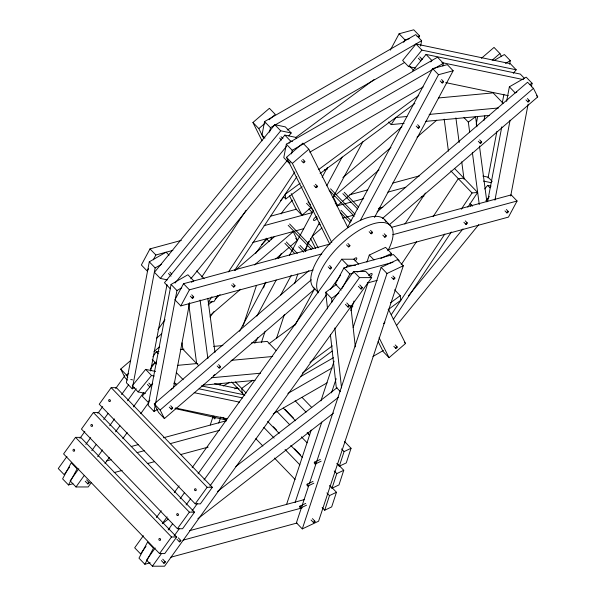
<?xml version="1.0" encoding="UTF-8"?>
<svg xmlns="http://www.w3.org/2000/svg" width="596" height="596" viewBox="0 0 596 596"><rect width="100%" height="100%" fill="white"/><g stroke="black" fill="none" stroke-linecap="round" stroke-linejoin="round"><path stroke-width="0.89" d="M169.048 255.2L166.105 252.145L149.291 261.823L126.374 382.736L132.26 388.845L134.659 387.46M132.26 388.845L155.169 267.932L161.576 264.244M150.624 370.988L166.992 284.62M191.368 282.251L193.767 280.865L187.889 274.763L171.067 284.434L148.158 405.347L154.036 411.456L158.044 409.154M154.036 411.456L176.952 290.543L181.758 287.779M173.436 388.145L189.632 302.686M420.605 46.086L421.625 40.707L415.747 34.598L264.564 121.569L262.017 135.024L264.959 138.071M269.601 132.163L270.45 127.678L421.625 40.707M442.895 66.007L443.409 63.318L437.524 57.216L286.348 144.18L283.8 157.635L289.678 163.744L290.021 161.948M291.548 153.88L292.226 150.289L443.409 63.318M476.219 124.214L477.597 116.943M483.997 120.317L484.861 115.773M488.064 177.921L496.855 131.552M502.197 103.369L503.918 94.28M509.602 64.279L510.295 60.643L504.41 54.534L494.002 60.524M487.662 201.374L501.787 126.829M506.615 101.372L509.371 86.822L526.186 77.152L532.072 83.254L531.379 86.889M494.926 200.204L510.087 120.206M510.705 195.987L528.108 104.166M322.131 507.546L324.708 510.221L329.491 495.596L336.464 492.274L331.309 486.925M329.424 485.569L331.994 488.243L336.785 473.611L343.75 470.289L337.954 464.269M336.725 463.546L339.303 466.221L344.086 451.597L351.051 448.274L344.615 441.584M336.464 492.274L331.681 506.898L324.708 510.221M343.75 470.289L338.968 484.921L331.994 488.243M351.051 448.274L346.269 462.898L339.303 466.221M210.261 424.978L213.182 416.142M243.026 326.012L256.481 285.372M218.777 423.13L220.818 416.947M263.536 287.942L265.295 282.638M261.346 342.655L265.145 331.167M276.477 338.476L284.374 314.613M294.618 283.689L297.836 273.974M305.443 250.998L308.661 241.276M286.609 504.313L311.231 430.066M320.909 400.899L334.103 361.124M350.813 310.747L354.039 301.025M366.935 262.136L369.282 255.066L385.582 247.355L391.468 253.464L390.589 256.109M295.124 502.465L321.803 422.035M331.48 392.868L336.174 378.728M353.175 327.457L368.127 282.385M308.721 485.68L296.406 522.804L302.284 528.913L318.584 521.202L403.313 265.764L397.435 259.655L381.135 267.366L309.302 483.915M302.284 528.913L387.013 273.475L403.313 265.764M181.296 240.411L149.991 248.897L141.364 264.982L147.249 271.083L148.546 268.677M153.284 259.826L155.876 254.999L172.862 250.395M68.48 484.973L77.108 468.881L71.222 462.779L62.602 478.864L68.48 484.973L72.958 483.758M330.199 243.965L183.538 283.718L174.911 299.803L180.789 305.912L313.146 270.04M180.789 305.912L189.416 289.827L321.773 253.948M239.547 331.324L265.92 282.139M278.667 258.373L281.305 253.449M322.175 177.221L327.45 167.387M390.305 50.168L399.097 33.771L413.758 29.8L419.636 35.909L418.757 37.548M219.939 384.971L220.818 383.332M256.861 316.118L276.194 280.053M289.38 255.46L313.556 210.373M326.742 185.788L342.126 157.098M403.656 42.338L404.975 39.88L409.288 38.71M254.82 343.289L257.897 337.552M280.753 294.931L291.295 275.255M304.481 250.663L319.702 222.278M333.052 197.388L362.942 141.647M144.85 564.263L153.477 548.178L147.592 542.069L138.965 558.161L144.85 564.263L150.222 562.81M295.065 325.163L314.405 289.097M347.371 227.62L432.636 68.6L447.298 64.629L453.176 70.73L374.504 217.458M360.282 220.609L438.514 74.709L453.176 70.73M399.245 260.616L393.367 254.514L343.944 267.909L335.317 283.994L341.203 290.103M342.059 288.494L349.822 274.018L353.421 273.043M391.363 227.389L511.197 194.907L517.082 201.008L508.455 217.1L387.728 249.821M201.798 276.991L246.059 210.314M152.978 356.691L156.256 351.752L159.035 351.491M211.967 296.719L208.369 302.15L213.919 301.628L218.032 295.43M228.439 271.91L294.826 171.886M234.504 270.614L296.778 176.796M388.659 121.986L391.162 124.586L395.848 117.531L406.949 116.496M404.9 224.059L425.484 193.044M401.175 264.728L416.619 241.469M433.083 216.653L458.302 178.658L463.859 178.144M391.281 314.695L444.802 234.057M461.274 209.248L472.077 192.962L477.634 192.448L454.465 168.392M393.226 319.605L451.381 231.993M467.853 207.177L477.634 192.448M66.946 456.462L58.274 468.553L64.159 474.654L69.576 467.1M79.946 438.336L84.826 431.534M97.826 413.408L102.706 406.606M115.706 388.473L124.914 375.636M157.97 329.551L165.01 319.732M85.831 444.437L90.704 437.643M103.711 419.51L108.04 413.468M121.591 394.582L128.632 384.763M78.799 468.769L70.127 480.853L76.005 486.962L88.178 486.954L91.426 482.417M91.799 450.636L96.135 444.594M109.679 425.708L114.551 418.906M127.559 400.78L136.223 388.689M150.311 369.051L154.647 363.009M76.005 486.962L84.133 475.63M97.677 456.745L102.557 449.943M115.557 431.817L119.893 425.767M133.437 406.882L143.733 392.533M104.978 463.532L109.306 457.49M122.85 438.604L127.186 432.562M140.731 413.676L148.858 402.345M210.083 316.983L213.875 311.693M255.595 253.524L266.434 238.415M143.353 535.7L134.681 547.791L140.559 553.893L145.983 546.338M156.361 517.574L161.24 510.772M174.256 492.639L179.135 485.844M192.143 467.711L341.776 259.215L353.942 259.215L358.65 264.103M162.246 523.675L167.126 516.881M180.134 498.748L184.477 492.706M198.028 473.82L326.519 294.782M330.311 289.492L340.614 275.143M346.03 267.589L347.662 265.324L355.477 265.324M155.206 548.007L146.527 560.091L152.412 566.2L164.571 566.2L371.673 277.624L365.795 271.523L353.629 271.515L203.996 480.018M168.214 529.874L172.549 523.832M186.108 504.946L190.444 498.904M152.412 566.2L161.628 553.356M174.092 535.983L179.515 528.428M191.986 511.055L197.41 503.501M209.874 486.12L359.507 277.624L371.673 277.624M111.191 387.646L99.249 404.215L195.205 503.843L200.383 503.881L212.325 487.305L116.362 387.676L111.191 387.646L207.155 487.275L212.325 487.305M75.536 437.352L63.593 453.921L159.549 553.557L164.727 553.587L176.669 537.018L80.706 437.382L75.536 437.352L171.499 536.989L176.669 537.018M93.386 412.507L81.443 429.075L177.399 528.712L182.577 528.741L194.52 512.173L98.556 412.536L93.386 412.507L189.349 512.143L194.52 512.173M195.205 503.843L207.155 487.275M159.549 553.557L171.499 536.989M177.399 528.712L189.349 512.143M288.844 135.866L291.198 132.982L285.313 126.874L274.823 124.683L154.446 272.327L160.331 278.429L167.32 279.889M160.331 278.429L280.709 130.792L291.198 132.982M296.51 138.495L295.333 137.274L284.843 135.083L164.466 282.72L170.344 288.829M175.045 283.07L286.616 146.236M288.963 143.353L290.721 141.192L292.472 141.557M190.817 278.772L287.123 160.667M155.608 371.457L145.64 369.378L132.245 385.806L138.123 391.907L145.379 393.42M513.275 73.36L516.188 69.792L510.303 63.683L416.03 44.015L402.635 60.442L408.513 66.543L415.77 68.063M138.123 391.907L151.518 375.487L154.237 376.054M408.513 66.543L421.908 50.124L516.188 69.792M152.74 383.347L142.258 396.198L148.143 402.307L149.887 400.169M412.648 70.842L426.043 54.415L520.323 74.083L524.435 78.359M430.759 61.947L431.921 60.524L426.043 54.415M470.602 206.261L471.779 204.815M484.697 188.977L487.632 185.371L491.126 186.101M408.364 295.907L462.973 228.931M485.874 200.845L489.398 196.524M396.541 325.461L478.752 224.632M171.082 389.926L172.251 388.503M261.644 244.598L267.53 238.683M262.076 140.827L252.935 122.493L269.407 108.308L275.285 114.417L269.109 119.736M263.805 138.6L258.82 128.602L264.996 123.283M329.67 243.973L286.482 157.322L302.947 143.137L308.825 149.238L347.863 227.568M331.808 242.579L292.36 163.423L308.825 149.238M127.343 380.077L124.989 377.633L120.72 369.073L130.561 360.595M156.577 338.185L161.494 333.946M235.308 270.361L274.674 236.448M342.894 177.623L401.942 126.754M481.374 58.326L494.032 47.419L499.91 53.528L501.467 56.642M289.477 195.816L296.123 209.151L302.008 215.253L310.926 207.572M127.767 377.514L126.605 375.182L128.714 373.364M154.021 351.558L159.646 346.716M208.153 304.928L212.37 301.3M215.178 298.879L220.103 294.64M254.544 264.967L293.21 231.658L297.478 240.225L290.453 246.275M334.714 195.838L333.306 197.053L337.574 205.613L341.091 202.588M336.122 194.631L390.954 147.391M492.177 60.189L499.91 53.528M342.499 201.374L379.049 169.882M417.014 137.184L436.697 120.228M151.257 366.182L156.182 361.943M210.314 315.314L240.538 289.276M275.687 258.992L289.045 247.489M321.922 227.925L312.311 236.202L318.13 247.869M377.134 211.841L527.572 82.248L533.457 88.357L537.726 96.917L389.397 224.692M314.852 288.978L164.414 418.571L158.536 412.462L154.267 403.894L308.922 270.673M164.414 418.571L160.145 410.003L311.291 279.807M382.312 218.553L533.457 88.357M378.177 341.575L383.161 351.573L389.046 357.682L405.511 343.497L388.48 309.339M162.447 523.638L168.318 519.071M235.815 466.519L337.053 387.698M168.333 529.747L169.8 528.6M217.48 491.477L338.535 397.234M197.835 518.736L333.559 413.065M295.668 137.564L374.005 79.596M300.093 183.277L285.171 194.318L285.782 198.945L302.194 186.801M318.741 169.48L418.72 95.502M320.104 173.548L414.853 103.443M469.67 132.178L468.329 122.106L475.571 116.749L476.904 126.821M213.323 375.704L214.769 374.631M268.96 343.78L295.817 323.904M252.89 380.166L241.7 388.443L242.311 393.069M350.627 307.849L352.862 306.188M309.935 362.45L332.322 345.889M390.514 302.828L400.214 295.653L394.582 289.798M302.343 373.148L332.188 351.059M388.145 309.659L400.825 300.272L400.214 295.653M327.547 308.907L325.699 292.293L336.762 284.21M331.994 302.09L331.577 298.402L338.96 293.009M287.197 130.025L404.602 62.483M309.786 152.174L423.167 86.949M505.49 63.407L510.295 60.643M516.851 92.007L515.249 92.931L509.371 86.822M529.665 84.639L532.072 83.254M223.217 385.985L229.654 382.282M234.727 388.853L237.141 387.46M300.481 376.672L333.455 357.712M287.868 393.42L332.099 367.978M273.259 413.81L327.137 382.818M372.969 356.453L383.422 350.433M314.464 462.198L320.305 459.412M315.306 463.979A0.983 0.551 64.5 0 0 315.142 462.451A0.983 0.551 64.5 0 0 314.256 462.809A0.983 0.551 64.5 0 0 315.306 463.979L321.155 461.192M307.156 484.22L313.004 481.434M308.005 485.993A0.983 0.551 64.5 0 0 307.841 484.473A0.983 0.551 64.5 0 0 306.947 484.831A0.983 0.551 64.5 0 0 308.005 485.993L313.846 483.207M299.87 506.198L305.718 503.411M300.712 507.978A0.983 0.551 64.5 0 0 300.555 506.451A0.983 0.551 64.5 0 0 299.661 506.809A0.983 0.551 64.5 0 0 300.712 507.978L306.56 505.192M380.874 258.47L391.468 253.464M417.051 36.609L419.636 35.909M270.718 216.169L296.659 209.136M349.77 194.743L367.657 189.893M392.697 183.106L419.524 175.835M264.08 225.668L312.379 212.578L308.847 208.913M336.874 205.94L351.186 202.059M352.974 201.575L363.702 198.669M387.847 192.121L405.734 187.271M252.779 242.483L303.751 228.663M318.413 224.692L320.201 224.208M342.558 218.143L353.286 215.238M378.326 208.451L382.803 207.237M421.253 196.814L423.935 196.091M392.771 234.705L517.082 201.008M357.011 272.067L392.958 262.322M367.255 283.04L377.141 280.358M131.209 446.516L138.376 444.579M163.438 437.784L226.115 420.791M106.654 460.879L111.124 459.665M137.095 452.625L144.254 450.68M170.218 443.647L219.462 430.297M114.141 472.591L122.202 470.408M147.272 463.613L154.431 461.677M180.394 454.636L208.153 447.112M189.67 530.663L304.273 499.604M183.017 540.17L302.098 507.896M170.814 557.23L297.054 523.012M438.514 97.968L493.101 92.879L503.121 103.279M429.157 114.425L498.547 107.958M391.162 124.586L404.118 123.379M425.395 121.398L489.234 115.445M180.312 349.509L184.015 349.167M213.621 346.41L222.874 345.546M251.557 342.871L267.284 341.404L276.045 350.508M177.429 365.363L197.79 363.471M231.099 360.364L272.73 356.483M211.565 377.767L260.601 373.2M203.176 385.172L254.991 380.345M441.897 62.602L523.482 79.618M445.726 82.621L508.276 95.665M482.857 176.066L488.102 177.161L492.222 181.437M483.498 181.08L491.365 182.719M214.53 383.75L239.011 388.853M201.374 385.888L243.98 394.775M173.786 383.556L176.505 384.129M199.168 388.853L242.676 397.934M194.169 392.69L239.495 402.144M175.336 407.984L227.009 418.764M130.74 379.473L132.543 379.875M175.008 408.543L226.413 420.053M536.549 95.695L537.726 96.917M527.393 98.549L529.315 100.545A0.983 0.417 -43.9 0 1 528.466 101.856A0.983 0.417 -43.9 0 1 528.041 101.275A0.983 0.417 -43.9 0 1 529.337 100.568M525.977 99.919L527.907 101.916M416.03 44.015L421.908 50.124M399.097 33.771L404.975 39.88M432.636 68.6L438.514 74.709M419.74 56.858L422.311 59.526M441.591 79.544L443.521 81.54A0.983 0.417 -43.9 0 1 442.664 82.851A0.983 0.417 -43.9 0 1 442.239 82.27A0.983 0.417 -43.9 0 1 443.536 81.563M418.332 58.229L420.903 60.896M440.183 80.914L442.105 82.918M463.949 117.554L468.329 122.106M409.869 66.417L413.631 70.321M479.698 139.881L481.628 141.885A0.983 0.417 -43.9 0 1 480.771 143.196A0.983 0.417 -43.9 0 1 480.346 142.608A0.983 0.417 -43.9 0 1 481.65 141.908M478.29 141.252L480.22 143.256M487.632 185.371L489.979 187.814M506.362 209.509L508.291 211.505A0.983 0.417 -43.9 0 1 507.434 212.817A0.983 0.417 -43.9 0 1 507.01 212.236A0.983 0.417 -43.9 0 1 508.306 211.528M504.954 210.88L506.883 212.884M417.625 124.706L419.554 126.71M416.217 126.084L418.146 128.08M450.792 170.858L472.077 192.962M469.961 203.527L472.464 206.127M465.29 220.885L467.219 222.882M463.882 222.256L465.804 224.252M384.83 219.857L390.715 225.959M344.257 192.27L358.449 206.998M384.241 233.781L386.178 235.792A0.983 0.417 -43.9 0 1 385.321 237.104A0.983 0.417 -43.9 0 1 384.897 236.515A0.983 0.417 -43.9 0 1 386.201 235.815M342.849 193.64L357.682 209.04M382.833 235.152L384.77 237.163M274.823 124.683L280.709 130.792M284.843 135.083L290.721 141.192M281.007 136.67L282.936 138.674M302.857 159.356L304.78 161.352A0.983 0.417 -43.9 0 1 303.93 162.663A0.983 0.417 -43.9 0 1 303.506 162.082A0.983 0.417 -43.9 0 1 304.802 161.374M330.571 188.828L355.074 214.269M370.556 230.339L372.485 232.351A0.983 0.417 -43.9 0 1 371.628 233.662A0.983 0.417 -43.9 0 1 371.211 233.073A0.983 0.417 -43.9 0 1 372.507 232.373M264.564 121.569L270.45 127.678M286.348 144.18L292.226 150.289M279.599 138.041L281.528 140.045M301.442 160.726L303.371 162.723M329.156 190.198L354.307 216.311M369.14 231.71L371.077 233.721M335.22 203.169L337.574 205.613M340.986 210.269L351.305 220.982M315.433 184.253L317.363 186.25A0.983 0.417 -43.9 0 1 316.506 187.561A0.983 0.417 -43.9 0 1 316.081 186.973A0.983 0.417 -43.9 0 1 317.385 186.272M340.219 212.31L349.897 222.353M314.025 185.624L315.954 187.621M252.935 122.493L258.82 128.602M286.482 157.322L292.36 163.423M392.943 275.993L394.828 277.952A0.983 0.417 -43.9 0 1 394.016 279.263A0.983 0.417 -43.9 0 1 393.554 278.712A0.983 0.417 -43.9 0 1 394.857 277.982M391.572 277.401L393.457 279.353M369.282 255.066L373.99 259.945M381.135 267.366L387.013 273.475M307.931 201.955L310.509 204.637M347.915 243.473L349.852 245.477A0.983 0.417 -43.9 0 1 348.995 246.789A0.983 0.417 -43.9 0 1 348.571 246.208A0.983 0.417 -43.9 0 1 349.867 245.5M306.523 203.325L312.967 210.023M346.507 244.844L348.436 246.848M283.279 196.345L285.782 198.945M341.776 259.215L347.662 265.324M353.629 271.515L359.507 277.624M343.944 267.909L349.822 274.018M359.746 284.903L362.256 287.51M358.375 286.311L360.885 288.918M404.334 342.275L405.511 343.497M289.611 223.969L313.466 248.741M329.595 265.481L331.525 267.492M288.196 225.34L311.417 249.448M328.18 266.859L330.117 268.863M295.713 238.393L297.478 240.225M300.026 245.41L305.83 251.438M395.223 344.95L397.152 346.947A0.983 0.417 -43.9 0 1 396.295 348.258A0.983 0.417 -43.9 0 1 395.871 347.677A0.983 0.417 -43.9 0 1 397.167 346.976M298.618 246.781L303.774 252.138M393.814 346.321L395.737 348.325M346.79 302.954L349.301 305.562M286.333 241.969L297.3 253.352M345.419 304.362L347.93 306.97M284.925 243.339L294.595 253.382M325.699 292.293L331.577 298.402M313.205 287.242L318.495 292.733M340.39 391.624L336.278 387.348L330.422 334.743M232.984 283.629L234.913 285.626A0.983 0.417 -43.9 0 1 234.057 286.937A0.983 0.417 -43.9 0 1 233.632 286.356A0.983 0.417 -43.9 0 1 234.936 285.648M231.576 285L233.505 286.996M196.628 270.919L204.137 278.719M302.105 397.45L311.768 407.485M149.991 248.897L155.876 254.999M183.538 283.718L189.416 289.827M295.139 400.773L306.083 412.141M341.508 448.922L344.086 451.597M169.867 272.111L171.797 274.115M191.711 294.796L193.64 296.793M168.459 273.482L171.03 276.149M190.303 296.167L192.232 298.171M149.291 261.823L155.169 267.932M171.067 284.434L176.952 290.543M285.141 409.437L293.515 418.131M307.685 432.845L308.974 434.179M283.271 408.044L295.504 420.754M307.096 432.785L309.674 435.46M276.887 411.426L289.768 424.799M301.36 436.838L307.156 442.85M334.207 470.937L336.785 473.611M235.435 381.947L246.081 392.995M218.576 364.625L220.505 366.629A0.983 0.417 -43.9 0 1 219.648 367.941A0.983 0.417 -43.9 0 1 219.224 367.352A0.983 0.417 -43.9 0 1 220.52 366.652M217.167 365.996L219.09 368M231.673 382.021L244.814 395.67M273.348 426.743L276.566 430.081M294.603 448.81L300.399 454.822M267.597 421.372L279.189 433.411M290.781 445.443L302.373 457.482M263.805 427.392L274.108 438.09M285.052 449.458L299.87 464.835M326.913 492.922L329.491 495.596M198.535 365.49L182.875 349.241L182.026 342.834M255.796 438.671L262.881 446.032M274.473 458.063L295.08 479.46M156.256 351.752L158.134 353.704M176.289 372.552L183.181 379.704M312.423 518.624L314.941 521.239A0.983 0.417 -43.9 0 1 314.129 522.55A0.983 0.417 -43.9 0 1 313.667 521.999A0.983 0.417 -43.9 0 1 314.971 521.269M311.052 520.032L313.57 522.64M152.196 359.455L156.584 364.007M174.114 382.215L176.617 384.815M145.64 369.378L151.518 375.487M148.836 383.072L151.406 385.739M170.687 405.757L172.617 407.761A0.983 0.417 -43.9 0 1 171.76 409.065A0.983 0.417 -43.9 0 1 171.335 408.483A0.983 0.417 -43.9 0 1 172.631 407.783M147.428 384.442L149.998 387.109M169.279 407.128L171.201 409.132M120.72 369.073L126.605 375.182M154.267 403.894L160.145 410.003M178.249 537.793L180.767 540.408A0.983 0.417 -43.9 0 1 179.955 541.719A0.983 0.417 -43.9 0 1 179.485 541.168A0.983 0.417 -43.9 0 1 180.797 540.438M176.878 539.201L179.396 541.809M86.591 479.847L89.102 482.455A0.983 0.417 -43.9 0 1 88.29 483.773A0.983 0.417 -43.9 0 1 87.828 483.222A0.983 0.417 -43.9 0 1 89.132 482.484M162.745 559.197L165.256 561.812A0.983 0.417 -43.9 0 1 164.444 563.123A0.983 0.417 -43.9 0 1 163.982 562.572A0.983 0.417 -43.9 0 1 165.286 561.842M85.221 481.255L87.731 483.863M161.374 560.605L163.885 563.213M223.344 417.431L226.413 420.888M222.986 417.55L225.444 420.314M379.078 337.686L389.046 357.682M291.213 193.588L302.008 215.253M310.583 238.43L315.567 248.428M479.46 146.05L486.872 201.895M472.345 152.323L479.273 204.502M455.895 117.874L459.173 142.593M461.729 161.821L464.038 179.217M444.184 119.14L448.438 151.183M207.818 298.328L214.992 352.348M200.1 300.026L207.877 358.621M188.753 304.035L196.65 363.545M350.701 305.375L355.328 346.909M334.87 327.934L341.538 387.922M384.144 322.361A0.983 0.417 -43.9 0 1 384.755 322.689A0.983 0.417 -43.9 0 1 383.541 323.688M269.295 241.477A49.185 20.696 -43.9 0 1 266.546 238.214M280.552 200.718A49.185 20.696 -43.9 0 1 283.182 197.663M324.395 169.823A49.185 20.696 -43.9 0 1 327.234 169.309M271.247 239.696A49.185 20.696 -43.9 0 1 271.262 236.977M281.044 213.934A49.185 20.696 -43.9 0 1 292.457 200.137M318.644 292.778A49.185 20.696 -43.9 0 1 358.889 230.451A49.185 20.696 -43.9 0 1 387.847 250.722M314.762 288.688A49.185 20.696 -43.9 0 1 335.667 237.685A49.185 20.696 -43.9 0 1 386.022 221.675M353.584 259.588A2.458 1.036 -43.9 0 1 356.654 257.934A2.458 1.036 -43.9 0 1 354.993 260.921M317.191 217.868A2.458 1.036 -43.9 0 1 314.472 220.431A2.458 1.036 -43.9 0 1 313.876 218.851A2.458 1.036 -43.9 0 1 316.781 216.773M368.671 275.643A2.458 1.036 -43.9 0 1 371.084 273.586A2.458 1.036 -43.9 0 1 372.046 274.525A2.458 1.036 -43.9 0 1 369.93 276.879M213.8 417.662A0.983 0.551 64.5 0 0 214.858 418.832A0.983 0.551 64.5 0 0 214.694 417.312A0.983 0.551 64.5 0 0 213.8 417.662M192.784 298.104A0.983 0.417 -43.9 0 0 193.663 296.815A0.983 0.417 -43.9 0 0 192.366 297.523A0.983 0.417 -43.9 0 0 192.784 298.104M418.697 128.021A0.983 0.417 -43.9 0 0 419.577 126.732A0.983 0.417 -43.9 0 0 418.28 127.432A0.983 0.417 -43.9 0 0 418.697 128.021M466.363 224.193A0.983 0.417 -43.9 0 0 467.234 222.904A0.983 0.417 -43.9 0 0 465.938 223.604A0.983 0.417 -43.9 0 0 466.363 224.193M330.668 268.803A0.983 0.417 -43.9 0 0 331.547 267.515A0.983 0.417 -43.9 0 0 330.251 268.215A0.983 0.417 -43.9 0 0 330.668 268.803M348.489 306.88A0.983 0.417 -43.9 0 0 349.33 305.592A0.983 0.417 -43.9 0 0 348.027 306.329A0.983 0.417 -43.9 0 0 348.489 306.88M361.444 288.829A0.983 0.417 -43.9 0 0 362.286 287.54A0.983 0.417 -43.9 0 0 360.982 288.278A0.983 0.417 -43.9 0 0 361.444 288.829M196.002 490.24A0.983 0.82 -89.7 0 0 195.384 488.705A0.983 0.82 -89.7 0 0 194.587 490.121A0.983 0.82 -89.7 0 0 196.002 490.24M110.141 401.093A0.983 0.82 -89.7 0 0 109.522 399.558A0.983 0.82 -89.7 0 0 108.725 400.974A0.983 0.82 -89.7 0 0 110.141 401.093M178.197 515.1A0.983 0.82 -89.7 0 0 177.578 513.573A0.983 0.82 -89.7 0 0 176.781 514.989A0.983 0.82 -89.7 0 0 178.197 515.1M92.335 425.961A0.983 0.82 -89.7 0 0 91.717 424.427A0.983 0.82 -89.7 0 0 90.92 425.842A0.983 0.82 -89.7 0 0 92.335 425.961M74.485 450.8A0.983 0.82 -89.7 0 0 73.867 449.272A0.983 0.82 -89.7 0 0 73.07 450.688A0.983 0.82 -89.7 0 0 74.485 450.8M160.346 539.946A0.983 0.82 -89.7 0 0 159.728 538.419A0.983 0.82 -89.7 0 0 158.931 539.827A0.983 0.82 -89.7 0 0 160.346 539.946"/></g></svg>
